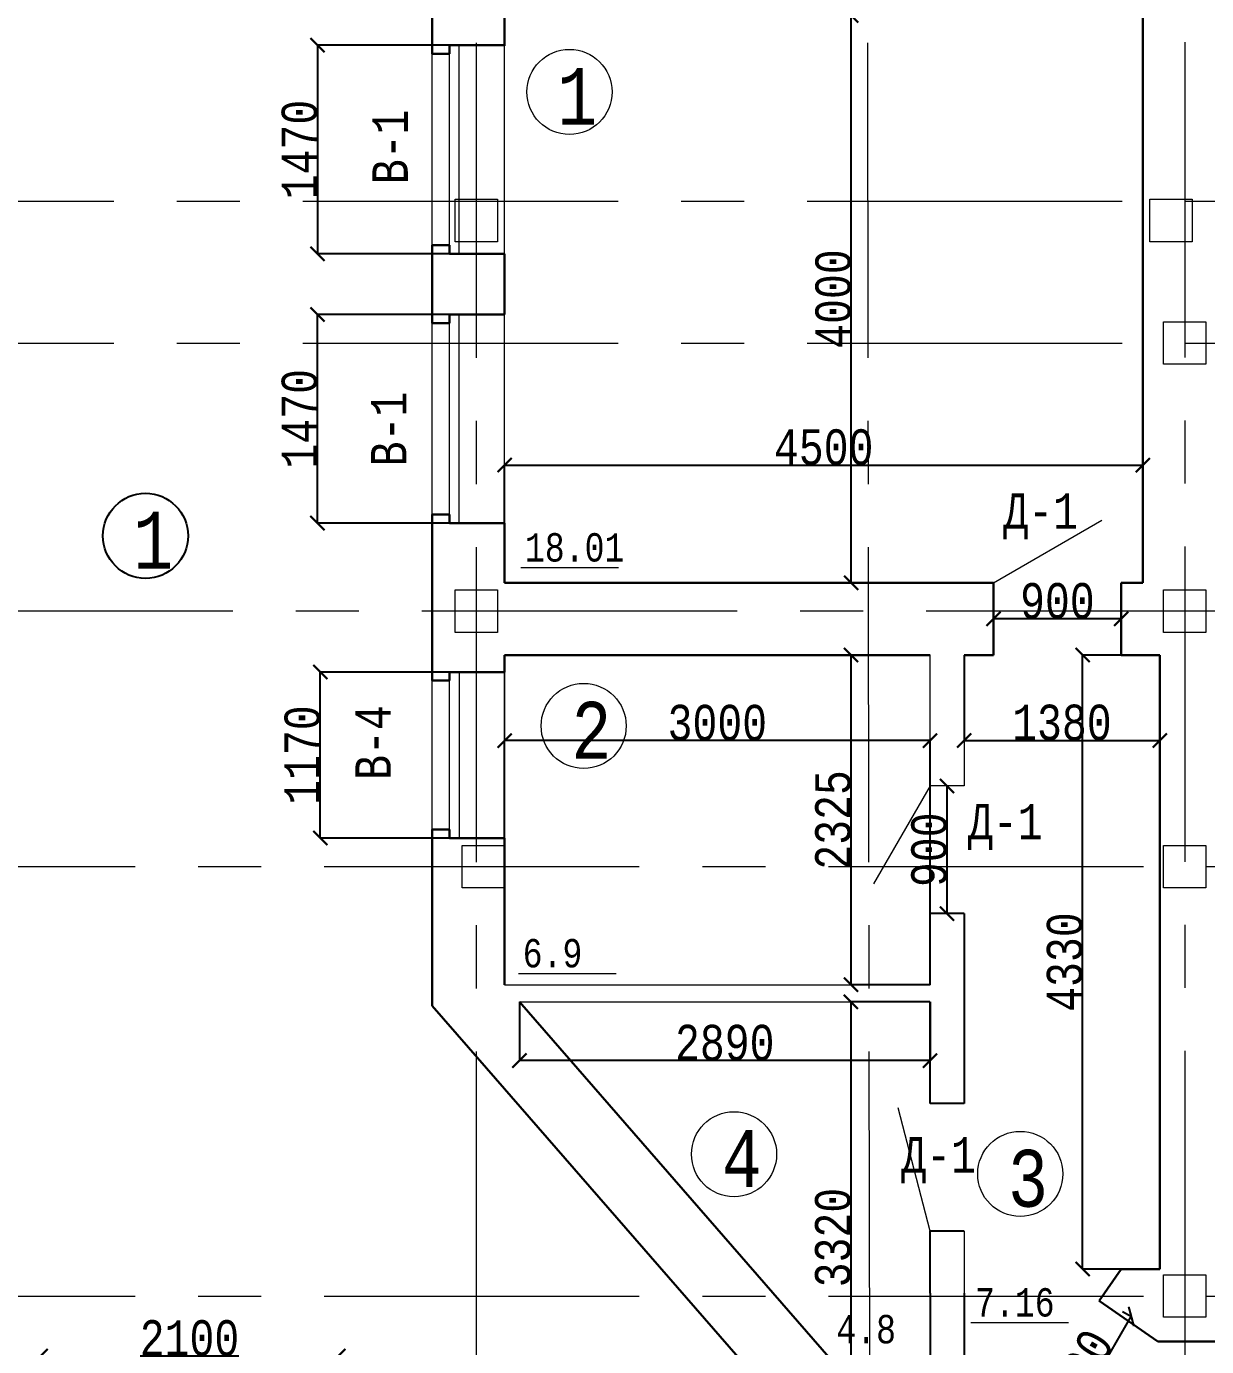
# Model space of a CAD drawing. Header units: millimetres. Extents: x -689206 to 4969298, y -1019800 to 703299.
# Drawn here: x 59941 to 68265, y -620139 to -610831 of the extents above; entities that cross this region are included whole.
import ezdxf

# ---------------------------------------------------------------- set-up
doc = ezdxf.new("R2010")
doc.units = ezdxf.units.MM
doc.linetypes.add('осеваяX2', pattern=[101.6, 63.5, -12.7, 12.7, -12.7])
for name, color, linetype, lineweight in [('несущие', 7, 'Continuous', 30), ('ОКНА', 250, 'Continuous', 20), ('РАЗМЕРЫ', 7, 'Continuous', 9), ('Слой1', 7, 'Continuous', 30), ('стены', 7, 'Continuous', 20)]:
    doc.layers.add(name, color=color, linetype=linetype, lineweight=lineweight)
doc.layers.add('четотам', color=7, linetype='Continuous')
doc.styles.add('Аннотативный', font='isocteur.ttf', dxfattribs={"width": 0.7, "height": 250})
doc.dimstyles.new('Аннотативный', dxfattribs={"dimscale": 0, "dimtxt": 250, "dimasz": 100, "dimexe": 1.25, "dimexo": 0.625, "dimtad": 1, "dimdec": 0, "dimtxsty": 'Аннотативный', "dimblk": 'ARCHTICK', "dimcen": 2.5, "dimadec": 0, "dimazin": 0, "dimtfac": 1, "dimtdec": 0, "dimtmove": 0, "dimatfit": 3, "dimfxl": 1, "dimarcsym": 0})

# ---------------------------------------------------------------- blocks, each defined once
blk = doc.blocks.new('_ArchTick')
at = {"color": 0, "linetype": 'ByBlock', "const_width": 0.15}
blk.add_lwpolyline([(-0.5, -0.5), (0.5, 0.5)], dxfattribs=at)
blk = doc.blocks.new('*D2726')
at = {"layer": 'Defpoints', "color": 0, "lineweight": 5, "transparency": 16777216}
for p in [(63314.2, -610963.5), (61994, -612433.9), (63314.2, -612433.9)]:
    blk.add_point(p, dxfattribs=at)
at = {"layer": 'РАЗМЕРЫ', "color": 0, "lineweight": -2, "transparency": 16777216}
for p, q in [((63313.5, -610963.5), (61992.8, -610963.5)), ((61994, -610963.5), (61994, -612433.9)), ((63313.5, -612433.9), (61992.8, -612433.9))]:
    blk.add_line(p, q, dxfattribs=at)
at = {"layer": 'РАЗМЕРЫ', "color": 0, "lineweight": -2, "transparency": 16777216, "xscale": 100, "yscale": 100, "zscale": 100}
for p, rotation in [((61994, -610963.5), 90), ((61994, -612433.9), 270)]:
    blk.add_blockref('_ArchTick', p, dxfattribs=dict(at, rotation=rotation))
at = {"layer": 'РАЗМЕРЫ', "color": 0, "lineweight": 5, "transparency": 16777216, "insert": (61868.4, -611698.7), "char_height": 250, "attachment_point": 5, "rotation": 90, "style": 'Аннотативный'}
blk.add_mtext('1470', dxfattribs=at)
blk = doc.blocks.new('*D2727')
at = {"layer": 'Defpoints', "color": 0, "lineweight": 5, "transparency": 16777216}
for p in [(61994, -612861.9), (63314.2, -612861.9), (63314.2, -614332.3)]:
    blk.add_point(p, dxfattribs=at)
at = {"layer": 'РАЗМЕРЫ', "color": 0, "lineweight": -2, "transparency": 16777216}
for p, q in [((63313.5, -612861.9), (61992.8, -612861.9)), ((61994, -614332.3), (61994, -612861.9)), ((63313.5, -614332.3), (61992.8, -614332.3))]:
    blk.add_line(p, q, dxfattribs=at)
at = {"layer": 'РАЗМЕРЫ', "color": 0, "lineweight": -2, "transparency": 16777216, "xscale": 100, "yscale": 100, "zscale": 100}
for p, rotation in [((61994, -612861.9), 90), ((61994, -614332.3), 270)]:
    blk.add_blockref('_ArchTick', p, dxfattribs=dict(at, rotation=rotation))
at = {"layer": 'РАЗМЕРЫ', "color": 0, "lineweight": 5, "transparency": 16777216, "insert": (61868.4, -613597.1), "char_height": 250, "attachment_point": 5, "rotation": 90, "style": 'Аннотативный'}
blk.add_mtext('1470', dxfattribs=at)
blk = doc.blocks.new('*D2793')
at = {"layer": 'Defpoints', "color": 0, "lineweight": 5, "transparency": 16777216}
for p in [(65758.2, -610752.9), (65858.5, -610752.9), (65858.5, -614752.9)]:
    blk.add_point(p, dxfattribs=at)
at = {"layer": 'РАЗМЕРЫ', "color": 0, "lineweight": -2, "transparency": 16777216}
for p, q in [((65857.9, -610752.9), (65756.9, -610752.9)), ((65758.2, -614752.9), (65758.2, -610752.9)), ((65857.9, -614752.9), (65756.9, -614752.9))]:
    blk.add_line(p, q, dxfattribs=at)
at = {"layer": 'РАЗМЕРЫ', "color": 0, "lineweight": -2, "transparency": 16777216, "xscale": 100, "yscale": 100, "zscale": 100}
for p, rotation in [((65758.2, -610752.9), 90), ((65758.2, -614752.9), 270)]:
    blk.add_blockref('_ArchTick', p, dxfattribs=dict(at, rotation=rotation))
at = {"layer": 'РАЗМЕРЫ', "color": 0, "lineweight": 5, "transparency": 16777216, "insert": (65632.5, -612752.9), "char_height": 250, "attachment_point": 5, "rotation": 90, "style": 'Аннотативный'}
blk.add_mtext('4000', dxfattribs=at)
blk = doc.blocks.new('*D2794')
at = {"layer": 'Defpoints', "color": 0, "lineweight": 5, "transparency": 16777216}
for p in [(67814.2, -613923.8), (63314.2, -614752.9), (67814.2, -614752.9)]:
    blk.add_point(p, dxfattribs=at)
at = {"layer": 'РАЗМЕРЫ', "color": 0, "lineweight": -2, "transparency": 16777216}
for p, q in [((63314.2, -614752.2), (63314.2, -613922.5)), ((63314.2, -613923.8), (67814.2, -613923.8)), ((67814.2, -614752.2), (67814.2, -613922.5))]:
    blk.add_line(p, q, dxfattribs=at)
at = {"layer": 'РАЗМЕРЫ', "color": 0, "lineweight": -2, "transparency": 16777216, "xscale": 100, "yscale": 100, "zscale": 100, "rotation": 180}
blk.add_blockref('_ArchTick', (63314.2, -613923.8), dxfattribs=at)
at = {"layer": 'РАЗМЕРЫ', "color": 0, "lineweight": -2, "transparency": 16777216, "xscale": 100, "yscale": 100, "zscale": 100}
blk.add_blockref('_ArchTick', (67814.2, -613923.8), dxfattribs=at)
at = {"layer": 'РАЗМЕРЫ', "color": 0, "lineweight": 5, "transparency": 16777216, "insert": (65564.2, -613798.2), "char_height": 250, "attachment_point": 5, "style": 'Аннотативный'}
blk.add_mtext('4500', dxfattribs=at)
blk = doc.blocks.new('*D2768')
at = {"layer": 'Defpoints', "color": 0, "lineweight": 5, "transparency": 16777216}
for p in [(62014.2, -615383.2), (63314.2, -615383.2), (63314.2, -616553.2)]:
    blk.add_point(p, dxfattribs=at)
at = {"layer": 'ОКНА', "color": 0, "lineweight": -2, "transparency": 16777216}
for p, q in [((63313.5, -615383.2), (62012.9, -615383.2)), ((62014.2, -616553.2), (62014.2, -615383.2)), ((63313.5, -616553.2), (62012.9, -616553.2))]:
    blk.add_line(p, q, dxfattribs=at)
at = {"layer": 'ОКНА', "color": 0, "lineweight": -2, "transparency": 16777216, "xscale": 100, "yscale": 100, "zscale": 100}
for p, rotation in [((62014.2, -615383.2), 90), ((62014.2, -616553.2), 270)]:
    blk.add_blockref('_ArchTick', p, dxfattribs=dict(at, rotation=rotation))
at = {"layer": 'ОКНА', "color": 0, "lineweight": 5, "transparency": 16777216, "insert": (61888.5, -615968.2), "char_height": 250, "attachment_point": 5, "rotation": 90, "style": 'Аннотативный'}
blk.add_mtext('1170', dxfattribs=at)
blk = doc.blocks.new('*D2817')
at = {"layer": 'Defpoints', "color": 0, "linetype": 'ByBlock', "lineweight": 5, "transparency": 16777216}
for p in [(62141.5, -620205.1), (60041.5, -621454.9), (62141.5, -621454.9)]:
    blk.add_point(p, dxfattribs=at)
at = {"layer": 'РАЗМЕРЫ', "color": 0, "linetype": 'ByBlock', "lineweight": -2, "transparency": 16777216}
for p, q in [((60041.5, -621454.3), (60041.5, -620203.8)), ((60041.5, -620205.1), (62141.5, -620205.1)), ((62141.5, -621454.3), (62141.5, -620203.8))]:
    blk.add_line(p, q, dxfattribs=at)
at = {"layer": 'РАЗМЕРЫ', "color": 0, "linetype": 'ByBlock', "lineweight": -2, "transparency": 16777216, "xscale": 100, "yscale": 100, "zscale": 100, "rotation": 180}
blk.add_blockref('_ArchTick', (60041.5, -620205.1), dxfattribs=at)
at = {"layer": 'РАЗМЕРЫ', "color": 0, "linetype": 'ByBlock', "lineweight": -2, "transparency": 16777216, "xscale": 100, "yscale": 100, "zscale": 100}
blk.add_blockref('_ArchTick', (62141.5, -620205.1), dxfattribs=at)
at = {"layer": 'РАЗМЕРЫ', "color": 0, "linetype": 'ByBlock', "lineweight": 5, "transparency": 16777216, "insert": (61091.5, -620079.4), "char_height": 250, "attachment_point": 5, "style": 'Аннотативный'}
blk.add_mtext('2100', dxfattribs=at)
blk = doc.blocks.new('*D2856')
at = {"layer": 'Defpoints', "color": 0, "linetype": 'ByBlock', "lineweight": 5, "transparency": 16777216}
for p in [(66762.3, -615007.9), (66762.3, -615007.9), (67662.3, -615007.9)]:
    blk.add_point(p, dxfattribs=at)
at = {"layer": 'РАЗМЕРЫ', "color": 0, "linetype": 'ByBlock', "lineweight": -2, "transparency": 16777216}
for p, q in [((66762.3, -615007.2), (66762.3, -615006.6)), ((67662.3, -615007.9), (66762.3, -615007.9)), ((67662.3, -615007.2), (67662.3, -615006.6))]:
    blk.add_line(p, q, dxfattribs=at)
at = {"layer": 'РАЗМЕРЫ', "color": 0, "linetype": 'ByBlock', "lineweight": -2, "transparency": 16777216, "xscale": 100, "yscale": 100, "zscale": 100, "rotation": 180}
blk.add_blockref('_ArchTick', (66762.3, -615007.9), dxfattribs=at)
at = {"layer": 'РАЗМЕРЫ', "color": 0, "linetype": 'ByBlock', "lineweight": -2, "transparency": 16777216, "xscale": 100, "yscale": 100, "zscale": 100}
blk.add_blockref('_ArchTick', (67662.3, -615007.9), dxfattribs=at)
at = {"layer": 'РАЗМЕРЫ', "color": 0, "linetype": 'ByBlock', "lineweight": 5, "transparency": 16777216, "insert": (67212.3, -614882.2), "char_height": 250, "attachment_point": 5, "style": 'Аннотативный'}
blk.add_mtext('900', dxfattribs=at)
blk = doc.blocks.new('*D2857')
at = {"layer": 'Defpoints', "color": 0, "linetype": 'ByBlock', "lineweight": 5, "transparency": 16777216}
for p in [(66434.2, -616185.7), (66434.2, -616185.7), (66434.2, -617085.7)]:
    blk.add_point(p, dxfattribs=at)
at = {"layer": 'РАЗМЕРЫ', "color": 0, "linetype": 'ByBlock', "lineweight": -2, "transparency": 16777216}
for p, q in [((66434.2, -617085.7), (66434.2, -616185.7)), ((66434.8, -616185.7), (66435.4, -616185.7)), ((66434.8, -617085.7), (66435.4, -617085.7))]:
    blk.add_line(p, q, dxfattribs=at)
at = {"layer": 'РАЗМЕРЫ', "color": 0, "linetype": 'ByBlock', "lineweight": -2, "transparency": 16777216, "xscale": 100, "yscale": 100, "zscale": 100}
for p, rotation in [((66434.2, -616185.7), 90), ((66434.2, -617085.7), 270)]:
    blk.add_blockref('_ArchTick', p, dxfattribs=dict(at, rotation=rotation))
at = {"layer": 'РАЗМЕРЫ', "color": 0, "linetype": 'ByBlock', "lineweight": 5, "transparency": 16777216, "insert": (66308.5, -616635.7), "char_height": 250, "attachment_point": 5, "rotation": 90, "style": 'Аннотативный'}
blk.add_mtext('900', dxfattribs=at)
blk = doc.blocks.new('*D2881')
at = {"layer": 'Defpoints', "color": 0, "linetype": 'ByBlock', "lineweight": 5, "transparency": 16777216}
for p in [(65756.9, -615262.9), (66314.2, -615262.9), (66314.2, -617587.9)]:
    blk.add_point(p, dxfattribs=at)
at = {"layer": 'РАЗМЕРЫ', "color": 0, "linetype": 'ByBlock', "lineweight": -2, "transparency": 16777216}
for p, q in [((66313.5, -615262.9), (65755.7, -615262.9)), ((65756.9, -617587.9), (65756.9, -615262.9)), ((66313.5, -617587.9), (65755.7, -617587.9))]:
    blk.add_line(p, q, dxfattribs=at)
at = {"layer": 'РАЗМЕРЫ', "color": 0, "linetype": 'ByBlock', "lineweight": -2, "transparency": 16777216, "xscale": 100, "yscale": 100, "zscale": 100}
for p, rotation in [((65756.9, -615262.9), 90), ((65756.9, -617587.9), 270)]:
    blk.add_blockref('_ArchTick', p, dxfattribs=dict(at, rotation=rotation))
at = {"layer": 'РАЗМЕРЫ', "color": 0, "linetype": 'ByBlock', "lineweight": 5, "transparency": 16777216, "insert": (65631.3, -616425.4), "char_height": 250, "attachment_point": 5, "rotation": 90, "style": 'Аннотативный'}
blk.add_mtext('2325', dxfattribs=at)
blk = doc.blocks.new('*D2882')
at = {"layer": 'Defpoints', "color": 0, "linetype": 'ByBlock', "lineweight": 5, "transparency": 16777216}
for p in [(66314.2, -617707.9), (65755.7, -621032.3), (66314.2, -621032.3)]:
    blk.add_point(p, dxfattribs=at)
at = {"layer": 'РАЗМЕРЫ', "color": 0, "linetype": 'ByBlock', "lineweight": -2, "transparency": 16777216}
for p, q in [((66313.5, -617707.9), (65754.4, -617707.9)), ((65755.7, -617707.9), (65755.7, -621032.3)), ((66313.5, -621032.3), (65754.4, -621032.3))]:
    blk.add_line(p, q, dxfattribs=at)
at = {"layer": 'РАЗМЕРЫ', "color": 0, "linetype": 'ByBlock', "lineweight": -2, "transparency": 16777216, "xscale": 100, "yscale": 100, "zscale": 100}
for p, rotation in [((65755.7, -617707.9), 90), ((65755.7, -621032.3), 270)]:
    blk.add_blockref('_ArchTick', p, dxfattribs=dict(at, rotation=rotation))
at = {"layer": 'РАЗМЕРЫ', "color": 0, "linetype": 'ByBlock', "lineweight": 5, "transparency": 16777216, "insert": (65630, -619370.1), "char_height": 250, "attachment_point": 5, "rotation": 90, "style": 'Аннотативный'}
blk.add_mtext('3320', dxfattribs=at)
blk = doc.blocks.new('*D2883')
at = {"layer": 'Defpoints', "color": 0, "linetype": 'ByBlock', "lineweight": 5, "transparency": 16777216}
for p in [(63418.7, -617707.9), (66314.2, -617707.9), (63418.7, -618122.6)]:
    blk.add_point(p, dxfattribs=at)
at = {"layer": 'РАЗМЕРЫ', "color": 0, "linetype": 'ByBlock', "lineweight": -2, "transparency": 16777216}
for p, q in [((63418.7, -617708.5), (63418.7, -618123.8)), ((66314.2, -617708.5), (66314.2, -618123.8)), ((66314.2, -618122.6), (63418.7, -618122.6))]:
    blk.add_line(p, q, dxfattribs=at)
at = {"layer": 'РАЗМЕРЫ', "color": 0, "linetype": 'ByBlock', "lineweight": -2, "transparency": 16777216, "xscale": 100, "yscale": 100, "zscale": 100, "rotation": 180}
blk.add_blockref('_ArchTick', (63418.7, -618122.6), dxfattribs=at)
at = {"layer": 'РАЗМЕРЫ', "color": 0, "linetype": 'ByBlock', "lineweight": -2, "transparency": 16777216, "xscale": 100, "yscale": 100, "zscale": 100}
blk.add_blockref('_ArchTick', (66314.2, -618122.6), dxfattribs=at)
at = {"layer": 'РАЗМЕРЫ', "color": 0, "linetype": 'ByBlock', "lineweight": 5, "transparency": 16777216, "insert": (64866.4, -617996.9), "char_height": 250, "attachment_point": 5, "style": 'Аннотативный'}
blk.add_mtext('2890', dxfattribs=at)
blk = doc.blocks.new('*D2884')
at = {"layer": 'Defpoints', "color": 0, "linetype": 'ByBlock', "lineweight": 5, "transparency": 16777216}
for p in [(63314.2, -615866.4), (63314.2, -617587.9), (66314.2, -617587.9)]:
    blk.add_point(p, dxfattribs=at)
at = {"layer": 'РАЗМЕРЫ', "color": 0, "linetype": 'ByBlock', "lineweight": -2, "transparency": 16777216}
for p, q in [((63314.2, -617587.3), (63314.2, -615865.1)), ((66314.2, -615866.4), (63314.2, -615866.4)), ((66314.2, -617587.3), (66314.2, -615865.1))]:
    blk.add_line(p, q, dxfattribs=at)
at = {"layer": 'РАЗМЕРЫ', "color": 0, "linetype": 'ByBlock', "lineweight": -2, "transparency": 16777216, "xscale": 100, "yscale": 100, "zscale": 100, "rotation": 180}
blk.add_blockref('_ArchTick', (63314.2, -615866.4), dxfattribs=at)
at = {"layer": 'РАЗМЕРЫ', "color": 0, "linetype": 'ByBlock', "lineweight": -2, "transparency": 16777216, "xscale": 100, "yscale": 100, "zscale": 100}
blk.add_blockref('_ArchTick', (66314.2, -615866.4), dxfattribs=at)
at = {"layer": 'РАЗМЕРЫ', "color": 0, "linetype": 'ByBlock', "lineweight": 5, "transparency": 16777216, "insert": (64814.2, -615740.8), "char_height": 250, "attachment_point": 5, "style": 'Аннотативный'}
blk.add_mtext('3000', dxfattribs=at)
blk = doc.blocks.new('*D2885')
at = {"layer": 'Defpoints', "color": 0, "linetype": 'ByBlock', "lineweight": 5, "transparency": 16777216}
for p in [(66554.2, -615262.9), (67934.2, -615262.9), (67934.2, -615865.1)]:
    blk.add_point(p, dxfattribs=at)
at = {"layer": 'РАЗМЕРЫ', "color": 0, "linetype": 'ByBlock', "lineweight": -2, "transparency": 16777216}
for p, q in [((66554.2, -615263.5), (66554.2, -615866.4)), ((67934.2, -615263.5), (67934.2, -615866.4)), ((66554.2, -615865.1), (67934.2, -615865.1))]:
    blk.add_line(p, q, dxfattribs=at)
at = {"layer": 'РАЗМЕРЫ', "color": 0, "linetype": 'ByBlock', "lineweight": -2, "transparency": 16777216, "xscale": 100, "yscale": 100, "zscale": 100, "rotation": 180}
blk.add_blockref('_ArchTick', (66554.2, -615865.1), dxfattribs=at)
at = {"layer": 'РАЗМЕРЫ', "color": 0, "linetype": 'ByBlock', "lineweight": -2, "transparency": 16777216, "xscale": 100, "yscale": 100, "zscale": 100}
blk.add_blockref('_ArchTick', (67934.2, -615865.1), dxfattribs=at)
at = {"layer": 'РАЗМЕРЫ', "color": 0, "linetype": 'ByBlock', "lineweight": 5, "transparency": 16777216, "insert": (67244.2, -615739.5), "char_height": 250, "attachment_point": 5, "style": 'Аннотативный'}
blk.add_mtext('1380', dxfattribs=at)
blk = doc.blocks.new('*D2886')
at = {"layer": 'Defpoints', "color": 0, "linetype": 'ByBlock', "lineweight": 5, "transparency": 16777216}
for p in [(67390.3, -615262.9), (67934.2, -615262.9), (67934.2, -619592.3)]:
    blk.add_point(p, dxfattribs=at)
at = {"layer": 'РАЗМЕРЫ', "color": 0, "linetype": 'ByBlock', "lineweight": -2, "transparency": 16777216}
for p, q in [((67933.6, -615262.9), (67389.1, -615262.9)), ((67390.3, -619592.3), (67390.3, -615262.9)), ((67933.6, -619592.3), (67389.1, -619592.3))]:
    blk.add_line(p, q, dxfattribs=at)
at = {"layer": 'РАЗМЕРЫ', "color": 0, "linetype": 'ByBlock', "lineweight": -2, "transparency": 16777216, "xscale": 100, "yscale": 100, "zscale": 100}
for p, rotation in [((67390.3, -615262.9), 90), ((67390.3, -619592.3), 270)]:
    blk.add_blockref('_ArchTick', p, dxfattribs=dict(at, rotation=rotation))
at = {"layer": 'РАЗМЕРЫ', "color": 0, "linetype": 'ByBlock', "lineweight": 5, "transparency": 16777216, "insert": (67264.7, -617427.6), "char_height": 250, "attachment_point": 5, "rotation": 90, "style": 'Аннотативный'}
blk.add_mtext('4330', dxfattribs=at)
blk = doc.blocks.new('*D2930')
at = {"layer": 'Defpoints', "color": 0, "linetype": 'ByBlock', "lineweight": 5, "ltscale": 35, "transparency": 16777216}
for p in [(67671.8, -619890.7), (67733.4, -619926.2), (67101.1, -620879.1)]:
    blk.add_point(p, dxfattribs=at)
at = {"layer": 'РАЗМЕРЫ', "color": 0, "linetype": 'ByBlock', "lineweight": -2, "ltscale": 35, "transparency": 16777216}
for p, q in [((67162.8, -620914.6), (67733.4, -619926.2)), ((67672.3, -619891), (67734.5, -619926.9)), ((67101.7, -620879.4), (67163.8, -620915.3))]:
    blk.add_line(p, q, dxfattribs=at)
at = {"layer": 'РАЗМЕРЫ', "color": 0, "linetype": 'ByBlock', "lineweight": -2, "ltscale": 35, "transparency": 16777216, "xscale": 100, "yscale": 100, "zscale": 100}
for p, rotation in [((67733.4, -619926.2), 59.99999999999688), ((67162.8, -620914.6), 239.9999999999969)]:
    blk.add_blockref('_ArchTick', p, dxfattribs=dict(at, rotation=rotation))
at = {"layer": 'РАЗМЕРЫ', "color": 0, "linetype": 'ByBlock', "lineweight": 5, "ltscale": 35, "transparency": 16777216, "insert": (67339.3, -620357.6), "char_height": 250, "attachment_point": 5, "rotation": 60, "style": 'Аннотативный'}
blk.add_mtext('1200', dxfattribs=at)

msp = doc.modelspace()

# ---------------------------------------------------------------- linework, layer by layer
at = {"layer": 'несущие', "color": 0}
for p, q in [((67838.8, -619592.3), (67934.2, -619592.3)), ((67921.5, -620102.3), (71283, -620102.3))]:
    msp.add_line(p, q, dxfattribs=at)
at = {"layer": 'ОКНА', "lineweight": 13}
for p, q in [((62924.2, -616553.2), (62924.2, -615443.2)), ((62994.2, -615383.2), (62994.2, -616553.2))]:
    msp.add_line(p, q, dxfattribs=at)
at = {"layer": 'ОКНА', "color": 0, "lineweight": 13}
msp.add_line((63314.2, -615383.2), (63314.2, -616553.2), dxfattribs=at)
at = {"layer": 'РАЗМЕРЫ', "linetype": 'осеваяX2', "lineweight": 5, "ltscale": 35}
for p, q in [((65866.3, -607389.5), (65946.3, -657227.2)), ((68110.3, -607385.9), (68110.3, -657227.2)), ((111181.5, -614952.9), (44111.5, -614952.9))]:
    msp.add_line(p, q, dxfattribs=at)
at = {"layer": 'РАЗМЕРЫ', "lineweight": 13}
for p, q in [((62994.2, -612433.9), (62994.2, -610963.5)), ((63314.2, -612433.9), (63314.2, -610963.5)), ((62804.2, -612373.9), (62804.2, -611023.5)), ((62924.2, -612373.9), (62924.2, -611023.5)), ((62804.2, -614272.3), (62804.2, -612921.9)), ((62924.2, -614272.3), (62924.2, -612921.9)), ((62994.2, -614332.3), (62994.2, -612861.9)), ((63314.2, -614332.3), (63314.2, -612861.9)), ((62804.2, -616493.2), (62804.2, -615443.2))]:
    msp.add_line(p, q, dxfattribs=at)
at = {"layer": 'РАЗМЕРЫ'}
for p, q in [((63427.9, -614646.4), (64117.2, -614646.4)), ((63314.2, -616452.9), (63314.2, -615383.2)), ((63412, -617507.9), (64101.3, -617507.9)), ((66602.1, -619969.6), (67291.3, -619969.6))]:
    msp.add_line(p, q, dxfattribs=at)
at = {"layer": 'РАЗМЕРЫ', "lineweight": 30}
for p, q in [((62804.2, -617736.8), (62804.2, -617512.4)), ((63059.2, -618029.6), (62804.2, -617736.8))]:
    msp.add_line(p, q, dxfattribs=at)
at = {"layer": 'РАЗМЕРЫ', "linetype": 'ByBlock', "lineweight": 13}
for p, q in [((63314.2, -617587.9), (66314.2, -617587.9)), ((63418.7, -617707.9), (66314.2, -617707.9))]:
    msp.add_line(p, q, dxfattribs=at)
at = {"layer": 'РАЗМЕРЫ', "linetype": 'ByBlock', "lineweight": 25}
for p, q in [((66554.2, -618424.3), (66314.2, -618424.3)), ((66554.2, -619324.3), (66314.2, -619324.3))]:
    msp.add_line(p, q, dxfattribs=at)
at = {"layer": 'РАЗМЕРЫ', "linetype": 'ByBlock', "lineweight": 9}
msp.add_line((66314.2, -619324.3), (66088.5, -618454.2), dxfattribs=at)
at = {"layer": 'РАЗМЕРЫ', "linetype": 'ByBlock', "lineweight": 30, "ltscale": 35}
for p, q in [((67506.8, -619816.2), (67661.3, -619592.3)), ((67661.3, -619592.3), (67838.8, -619592.3)), ((67921.5, -620102.3), (67506.8, -619816.2))]:
    msp.add_line(p, q, dxfattribs=at)
at = {"layer": 'Слой1'}
for p, q in [((62924.2, -610963.5), (63314.2, -610963.5)), ((62924.2, -611023.5), (62924.2, -610963.5)), ((62924.2, -611023.5), (62804.2, -611023.5)), ((62924.2, -612373.9), (62804.2, -612373.9)), ((62924.2, -612373.9), (62924.2, -612433.9)), ((62924.2, -612433.9), (63314.2, -612433.9))]:
    msp.add_line(p, q, dxfattribs=at)
at = {"layer": 'Слой1', "lineweight": 30}
for p, q in [((62924.2, -612921.9), (62804.2, -612921.9)), ((62924.2, -612921.9), (62924.2, -612861.9)), ((62924.2, -612861.9), (63314.2, -612861.9)), ((62924.2, -614272.3), (62804.2, -614272.3)), ((62924.2, -614272.3), (62924.2, -614332.3)), ((62924.2, -614332.3), (63314.2, -614332.3)), ((62924.2, -615443.2), (62804.2, -615443.2)), ((62924.2, -615383.2), (63314.2, -615383.2)), ((62924.2, -615383.2), (62924.2, -615443.2)), ((62924.2, -616493.2), (62804.2, -616493.2)), ((62924.2, -616493.2), (62924.2, -616553.2)), ((62924.2, -616553.2), (63314.2, -616553.2))]:
    msp.add_line(p, q, dxfattribs=at)
at = {"layer": 'Слой1', "lineweight": 20}
msp.add_line((62924.2, -615443.2), (62924.2, -615383.2), dxfattribs=at)
at = {"layer": 'стены', "linetype": 'осеваяX2', "lineweight": 5, "ltscale": 35}
for p, q in [((63114.2, -607389.5), (63114.2, -657227.2)), ((44111.5, -612062.9), (111314.2, -612062.9)), ((44111.5, -613062.9), (111314.2, -613062.9)), ((44261.5, -616754.9), (111314.2, -616754.9)), ((44261.5, -619782.3), (111314.2, -619782.3))]:
    msp.add_line(p, q, dxfattribs=at)
at = {"layer": 'стены', "lineweight": 30}
for p, q in [((62804.2, -611023.5), (62804.2, -610244.9)), ((63314.2, -610966.9), (63314.2, -610752.9)), ((67814.2, -610752.9), (67814.2, -614752.9)), ((62804.2, -612921.9), (62804.2, -612373.9)), ((63314.2, -612861.9), (63314.2, -612433.9)), ((62804.2, -615443.2), (62804.2, -614272.3)), ((63314.2, -614752.9), (63314.2, -614332.3)), ((66762.3, -614752.9), (63314.2, -614752.9)), ((66762.3, -615262.9), (66762.3, -614752.9)), ((67814.2, -614752.9), (67662.3, -614752.9)), ((67662.3, -615262.9), (67662.3, -614752.9)), ((63314.2, -615262.9), (66314.2, -615262.9)), ((63314.2, -615262.9), (63314.2, -615383.2)), ((66762.3, -615262.9), (66554.2, -615262.9)), ((67934.2, -615262.9), (67662.3, -615262.9)), ((67934.2, -619592.3), (67934.2, -615262.9)), ((62804.2, -617512.4), (62804.2, -616493.2)), ((63314.2, -616553.2), (63314.2, -617587.9)), ((63314.2, -617382.9), (63314.2, -617512.9)), ((63418.7, -617707.9), (66557.7, -621311.9)), ((63059.2, -618029.6), (66359.7, -621819))]:
    msp.add_line(p, q, dxfattribs=at)
at = {"layer": 'стены', "lineweight": 9}
for p, q in [((66762.3, -614752.9), (67525.8, -614312)), ((66314.2, -616185.7), (65916.1, -616875.2))]:
    msp.add_line(p, q, dxfattribs=at)
at = {"layer": 'стены'}
for p, q in [((66314.2, -615262.9), (65952.2, -615262.9)), ((66314.2, -616185.7), (66314.2, -615262.9)), ((66554.2, -615262.9), (66762.3, -615262.9)), ((66554.2, -615262.9), (66554.2, -616185.7)), ((67662.3, -615262.9), (67822.2, -615262.9)), ((66554.2, -616185.7), (66314.2, -616185.7)), ((66314.2, -617587.9), (66314.2, -617085.7)), ((66554.2, -619324.3), (66554.2, -619762.9))]:
    msp.add_line(p, q, dxfattribs=at)
at = {"layer": 'стены', "lineweight": 25}
for p, q in [((66554.2, -617085.7), (66314.2, -617085.7)), ((66554.2, -617085.7), (66554.2, -618424.3)), ((66314.2, -618424.3), (66314.2, -617707.9)), ((66314.2, -619762.9), (66314.2, -619324.3)), ((66314.2, -619762.9), (66314.2, -621027.8)), ((66554.2, -619762.9), (66554.2, -621309))]:
    msp.add_line(p, q, dxfattribs=at)
at = {"layer": 'стены', "lineweight": 20}
for points in [[(62964.2, -612048.5), (63264.2, -612048.5), (63264.2, -612348.5), (62964.2, -612348.5)], [(67863.5, -612048.5), (68163.5, -612048.5), (68163.5, -612348.5), (67863.5, -612348.5)], [(67960.3, -612912.9), (68260.3, -612912.9), (68260.3, -613212.9), (67960.3, -613212.9)], [(62964.2, -614802.9), (63264.2, -614802.9), (63264.2, -615102.9), (62964.2, -615102.9)], [(67960.3, -614802.9), (68260.3, -614802.9), (68260.3, -615102.9), (67960.3, -615102.9)], [(63014.2, -616604.9), (63314.2, -616604.9), (63314.2, -616904.9), (63014.2, -616904.9)], [(67960.3, -616604.9), (68260.3, -616604.9), (68260.3, -616904.9), (67960.3, -616904.9)], [(67960.3, -619632.3), (68260.3, -619632.3), (68260.3, -619932.3), (67960.3, -619932.3)]]:
    msp.add_lwpolyline(points, close=True, dxfattribs=at)
at = {"layer": 'четотам', "lineweight": 13}
for centre in [(63771.5, -611292.6), (63871.5, -615762.6), (64931.8, -618782.4), (66950.5, -618921.2)]:
    msp.add_circle(centre, 300, dxfattribs=at)
at = {"layer": 'четотам'}
msp.add_circle((60781.5, -614422.6), 300, dxfattribs=at)

# ---------------------------------------------------------------- texts
at = {"layer": 'РАЗМЕРЫ', "lineweight": 13, "ltscale": 150, "char_height": 401.1, "width": 1460, "attachment_point": 1, "style": 'Аннотативный'}
for s, insert in [('1', (63685.6, -611122.8)), ('2', (63785.6, -615592.8)), ('4', (64846, -618612.7)), ('3', (66864.6, -618751.5))]:
    msp.add_mtext(s, dxfattribs=dict(at, insert=insert))
at = {"layer": 'РАЗМЕРЫ', "lineweight": 20, "ltscale": 150, "char_height": 250, "width": 922.913, "attachment_point": 1, "rotation": 90, "style": 'Аннотативный'}
for s, insert in [('В-1', (62381.5, -611942.6)), ('В-1', (62371.5, -613932.6)), ('В-4', (62261.5, -616142.6))]:
    msp.add_mtext(s, dxfattribs=dict(at, insert=insert))
at = {"layer": 'РАЗМЕРЫ', "lineweight": 20, "ltscale": 150, "attachment_point": 1, "style": 'Аннотативный'}
for s, insert, char_height, width in [('Д-1', (66831.5, -614122), 250, 922.913), ('1', (60695.6, -614252.8), 401.1, 1460), ('Д-1', (66581.5, -616312), 250, 922.913), ('Д-1', (66111.5, -618662), 250, 922.913)]:
    msp.add_mtext(s, dxfattribs=dict(at, insert=insert, char_height=char_height, width=width))
at = {"layer": 'РАЗМЕРЫ', "char_height": 200, "width": 656.117, "attachment_point": 1, "style": 'Аннотативный'}
for s, insert in [('18.01', (63457.2, -614403.6)), ('6.9', (63441.3, -617265.1)), ('7.16', (66631.4, -619726.8)), ('4.8', (65653.1, -619915.9))]:
    msp.add_mtext(s, dxfattribs=dict(at, insert=insert))

# ---------------------------------------------------------------- dimensions: what is measured, and where the dimension line sits
at = {"layer": 'ОКНА', "lineweight": 5}
dim = msp.add_aligned_dim(p1=(63314.2, -616553.2), p2=(63314.2, -615383.2), distance=1300, dimstyle='Аннотативный', dxfattribs=at)
dim.commit()
dim.dimension.update_dxf_attribs({"geometry": '*D2768', "text_midpoint": (61888.5, -615968.2)})
at = {"layer": 'РАЗМЕРЫ', "lineweight": 5}
for base, p1, p2, picture, middle in [((65758.2, -610752.9), (65858.5, -614752.9), (65858.5, -610752.9), '*D2793', (65632.5, -612752.9)), ((61994, -612861.9), (63314.2, -614332.3), (63314.2, -612861.9), '*D2727', (61868.4, -613597.1))]:
    dim = msp.add_linear_dim(base=base, p1=p1, p2=p2, angle=90, dimstyle='Аннотативный', dxfattribs=at)
    dim.commit()
    dim.dimension.update_dxf_attribs({"geometry": picture, "text_midpoint": middle})
dim = msp.add_linear_dim(base=(61994, -612433.9), p1=(63314.2, -610963.5), p2=(63314.2, -612433.9), angle=90, dimstyle='Аннотативный', dxfattribs=at)
dim.commit()
dim.dimension.update_dxf_attribs({"geometry": '*D2726', "text_midpoint": (61994, -611698.7), "dimtype": 160})
dim = msp.add_linear_dim(base=(67814.2, -613923.8), p1=(63314.2, -614752.9), p2=(67814.2, -614752.9), dimstyle='Аннотативный', dxfattribs=at)
dim.commit()
dim.dimension.update_dxf_attribs({"geometry": '*D2794', "text_midpoint": (65564.2, -613798.2)})
at = {"layer": 'РАЗМЕРЫ', "color": 18, "linetype": 'ByBlock', "lineweight": 5, "true_color": 0x000000}
for base, p1, p2, picture, middle in [((66762.3, -615007.9), (67662.3, -615007.9), (66762.3, -615007.9), '*D2856', (67212.3, -614882.2)), ((62141.5, -620205.1), (60041.5, -621454.9), (62141.5, -621454.9), '*D2817', (61091.5, -620079.4))]:
    dim = msp.add_linear_dim(base=base, p1=p1, p2=p2, dimstyle='Аннотативный', dxfattribs=at)
    dim.commit()
    dim.dimension.update_dxf_attribs({"geometry": picture, "text_midpoint": middle})
at = {"layer": 'РАЗМЕРЫ', "linetype": 'ByBlock', "lineweight": 5}
dim = msp.add_linear_dim(base=(65756.9, -615262.9), p1=(66314.2, -617587.9), p2=(66314.2, -615262.9), angle=90, dimstyle='Аннотативный', dxfattribs=at)
dim.commit()
dim.dimension.update_dxf_attribs({"geometry": '*D2881', "text_midpoint": (65631.3, -616425.4)})
for base, p1, p2, picture, middle in [((67934.2, -615865.1), (66554.2, -615262.9), (67934.2, -615262.9), '*D2885', (67244.2, -615739.5)), ((63314.2, -615866.4), (66314.2, -617587.9), (63314.2, -617587.9), '*D2884', (64814.2, -615740.8))]:
    dim = msp.add_linear_dim(base=base, p1=p1, p2=p2, dimstyle='Аннотативный', dxfattribs=at)
    dim.commit()
    dim.dimension.update_dxf_attribs({"geometry": picture, "text_midpoint": middle})
for base, p1, p2, text, picture, middle in [((67390.3, -615262.9), (67934.2, -619592.3), (67934.2, -615262.9), '4330', '*D2886', (67264.7, -617427.6)), ((65755.7, -621032.3), (66314.2, -617707.9), (66314.2, -621032.3), '3320', '*D2882', (65630, -619370.1))]:
    dim = msp.add_linear_dim(base=base, p1=p1, p2=p2, angle=90, text=text, dimstyle='Аннотативный', dxfattribs=at)
    dim.commit()
    dim.dimension.update_dxf_attribs({"geometry": picture, "text_midpoint": middle})
at = {"layer": 'РАЗМЕРЫ', "color": 18, "linetype": 'ByBlock', "lineweight": 5, "true_color": 0x000000}
dim = msp.add_linear_dim(base=(66434.2, -616185.7), p1=(66434.2, -617085.7), p2=(66434.2, -616185.7), angle=90, dimstyle='Аннотативный', dxfattribs=at)
dim.commit()
dim.dimension.update_dxf_attribs({"geometry": '*D2857', "text_midpoint": (66308.5, -616635.7)})
at = {"layer": 'РАЗМЕРЫ', "linetype": 'ByBlock', "lineweight": 5}
dim = msp.add_linear_dim(base=(63418.7, -618122.6), p1=(66314.2, -617707.9), p2=(63418.7, -617707.9), text='2890', dimstyle='Аннотативный', dxfattribs=at)
dim.commit()
dim.dimension.update_dxf_attribs({"geometry": '*D2883', "text_midpoint": (64866.4, -618122.6), "dimtype": 160})
at = {"layer": 'РАЗМЕРЫ', "linetype": 'ByBlock', "lineweight": 5, "ltscale": 35}
dim = msp.add_aligned_dim(p1=(67101.1, -620879.1), p2=(67671.8, -619890.7), distance=-71.1, text='1200', dimstyle='Аннотативный', dxfattribs=at)
dim.commit()
dim.dimension.update_dxf_attribs({"geometry": '*D2930', "text_midpoint": (67339.3, -620357.6)})

doc.saveas('drawing.dxf')
